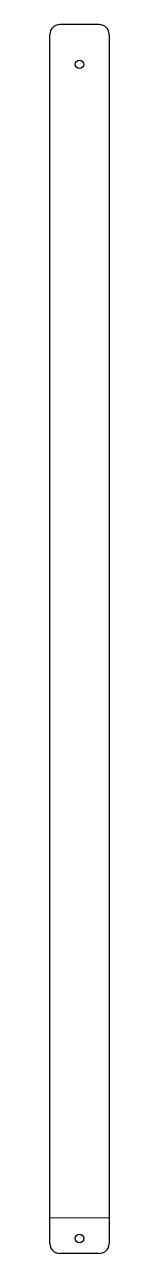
# Model space of a CAD drawing. Header units: millimetres. Extents: x 0 to 60, y -37 to 1200.
import ezdxf

# ---------------------------------------------------------------- set-up
doc = ezdxf.new("R2010")
doc.units = ezdxf.units.MM

msp = doc.modelspace()

# ---------------------------------------------------------------- linework, layer by layer
at = {"color": 7, "linetype": 'Continuous', "lineweight": 25}
for p, q in [((50, 1200), (10, 1200)), ((0, -26.7), (0, 1190)), ((60, 1190), (60, -26.7)), ((50, -36.7), (10, -36.7))]:
    msp.add_line(p, q, dxfattribs=at)
at = {"color": 8, "linetype": 'Continuous', "lineweight": 0}
msp.add_line((0, -0.85), (60, -0.85), dxfattribs=at)
at = {"color": 7, "linetype": 'Continuous', "lineweight": 25}
for centre in [(30, 1160), (30, -21.7)]:
    msp.add_circle(centre, 4.25, dxfattribs=at)
for centre, start, end in [((10, 1190), 90, 180), ((50, 1190), 0, 90), ((10, -26.7), 180, 270), ((50, -26.7), 270, 0)]:
    msp.add_arc(centre, 10, start, end, dxfattribs=at)

doc.saveas('drawing.dxf')
